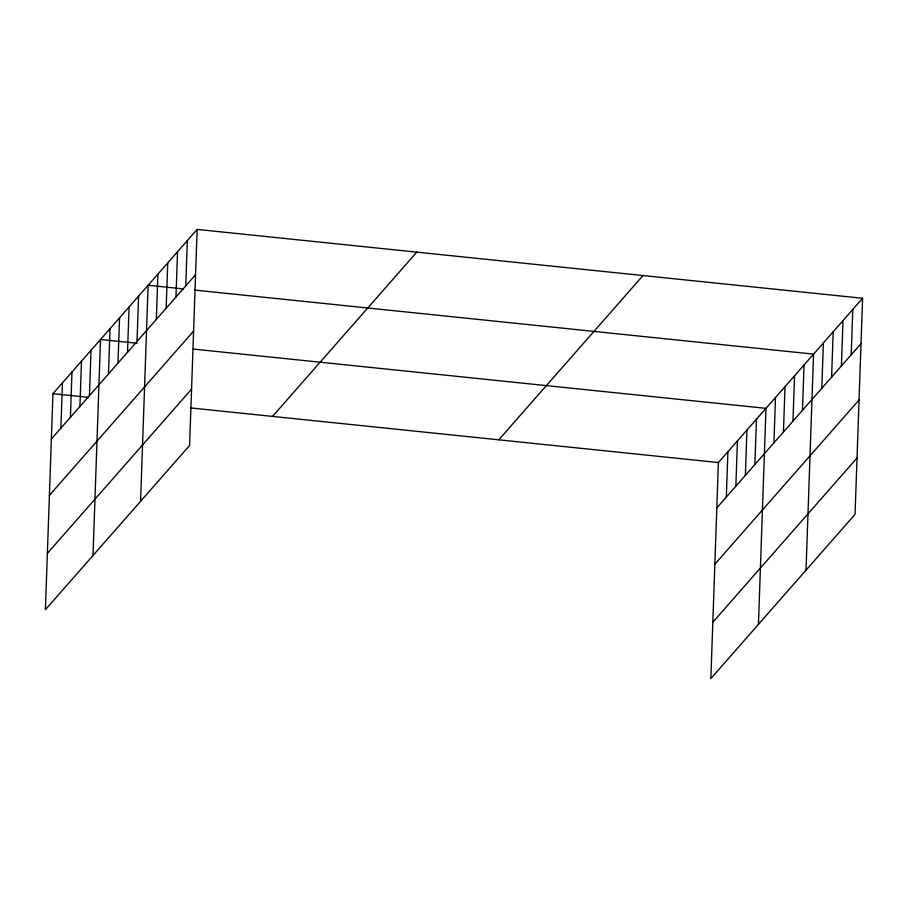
<?xml version="1.0" encoding="UTF-8"?>
<svg xmlns="http://www.w3.org/2000/svg" width="908" height="908" viewBox="0 0 908 908"><rect width="100%" height="100%" fill="white"/><g stroke="black" fill="none" stroke-linecap="round" stroke-linejoin="round"><path stroke-width="1.36" d="M197.149 229.406L52.948 393.675L45.4 609.722L189.602 445.453L197.149 229.406L862.6 298.278L855.052 514.325L710.85 678.594L718.398 462.547L862.6 298.278M60.881 428.19L62.459 382.836M70.393 417.351L71.982 371.996M79.915 406.512L81.493 361.157M89.427 395.672L91.016 350.318M92.991 555.514L100.527 339.467L137.131 343.258M108.461 373.983L110.05 328.628M117.983 363.143L119.572 317.789M127.506 352.304L129.084 306.949M137.017 341.453L138.606 296.099M140.581 501.307L148.118 285.26L183.314 288.903M156.346 319.446L157.924 274.091M166.153 308.277L167.73 262.923M175.959 297.109L177.537 251.754M185.765 285.941L187.343 240.586M726.332 497.062L727.91 451.707M735.843 486.223L737.432 440.868M745.366 475.372L746.944 430.029M754.877 464.533L756.466 419.178M758.441 624.375L765.977 408.339L193.438 349.092M773.911 442.854L775.5 397.5M783.434 432.015L785.023 386.66M792.956 421.164L794.534 375.81M802.468 410.325L804.057 364.971M806.02 570.167L813.568 354.131L194.573 290.072M821.797 388.318L823.374 342.963M831.603 377.149L833.181 331.795M841.41 365.969L842.987 320.615M851.205 354.801L852.794 309.446M51.359 439.029L195.561 274.761M49.395 495.359L193.597 331.091M47.364 553.392L191.577 389.123M272.548 416.409L416.749 252.14M498.798 439.824L643 275.555M716.809 507.901L861.011 343.633M714.846 564.231L859.047 399.963M712.814 622.264L857.027 457.995M52.948 393.675L88.133 397.318M190.896 407.953L718.398 462.547"/></g></svg>
